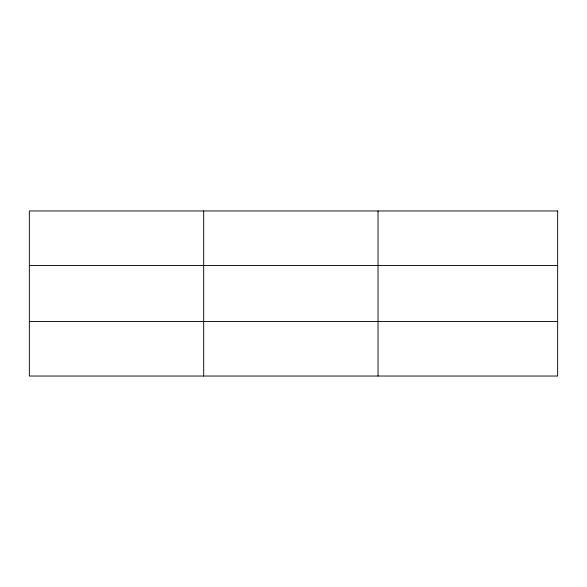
<?xml version="1.0" encoding="UTF-8"?>
<svg xmlns="http://www.w3.org/2000/svg" width="587" height="587" viewBox="0 0 587 587"><rect width="100%" height="100%" fill="white"/><g stroke="black" fill="none" stroke-linecap="round" stroke-linejoin="round"><path stroke-width="0.88" d="M203.689 210.968L203.689 376.032M378.028 210.968L378.028 376.032M29.35 265.441L557.65 265.441M29.35 321.559L557.65 321.559M557.65 210.968L557.65 376.032L29.35 376.032L29.35 210.968L557.65 210.968"/></g></svg>
